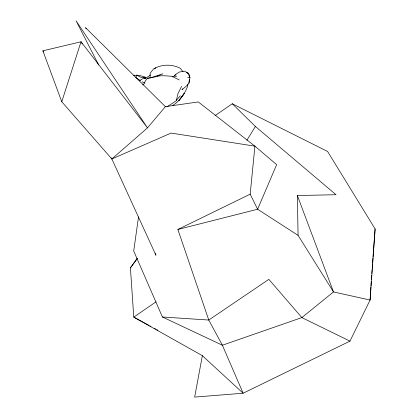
<?xml version="1.0" encoding="UTF-8"?>
<svg xmlns="http://www.w3.org/2000/svg" width="418" height="418" viewBox="0 0 418 418"><rect width="100%" height="100%" fill="white"/><g stroke="black" fill="none" stroke-linecap="round" stroke-linejoin="round"><path stroke-width="0.63" d="M370.881 287.098L370.087 300.051L349.97 341.135L243.124 393.223L194.663 397.1L202.359 355.666L133.776 317.126L130.421 267.886L137.182 258.282M370.959 285.802L371.262 281.272M215.098 115.593L232.288 103.758L327.597 151.473L375.108 228.907L370.087 300.051L333.491 291.931L298.076 235.36L257.603 209.24L250.178 194.156L254.917 146.159L198.278 101.924L165.376 106.668L147.497 127.851L111.862 158.971L155.945 255.273L155.47 253.371M371.403 279.334L371.691 275.457M371.832 273.513L372.119 269.636M372.213 268.346L372.542 263.815M372.642 262.525L372.971 258M373.065 256.704L375.108 228.907M182.671 88.736L182.018 89.813L187.692 84.911L188.936 83.208L189.344 79.477M138.525 216.921L133.708 251.004L162.414 316.99L222.392 345.231L243.124 393.223L202.359 355.666M188.936 83.208L190.002 77.539L188.617 73.416L184.469 71.112L179.139 72.089L174.165 75.616L175.91 74.864M166.829 106.919L175.847 101.041L176.396 100.289L178.084 93.329L181.584 86.38M61.765 101.746L81.014 41.774L42.892 50.818L61.765 101.746L111.862 158.971L171.087 133.076L254.917 146.159L276.653 164.64L257.603 209.24L177.864 229.472L208.765 320.047L222.392 345.231L301.853 317.586L333.491 291.931L297.376 195.535L336.035 194.72L255.377 126.435L232.288 103.758M246.897 140.26L255.377 126.435M130.421 267.886L137.25 258.716M176.396 100.289L180.341 95.774M150.402 77.92L162.848 73.782L155.773 76.802L147.711 78.182L145.636 80.397L143.646 84.473L142.616 84.844M154.603 68.96L155.82 67.753C163.506 64.121 172.676 64.429 180.221 68.233L183.011 71.713M172.765 105.477C179.709 100.916 184.746 94.045 187.598 86.291L187.515 84.379M155.987 301.864L133.776 317.126L148.656 325.23M150.527 74.979L145.913 78.093L142.815 78.657L139.137 80.831M155.82 67.753L153.615 68.897L150.156 73.181L150.031 78.119M177.864 229.472L250.178 194.156M133.697 75.621L136.67 75.146L139.716 75.553L145.041 77.006L145.934 77.79M187.698 77.717L190.002 77.539M157.225 76.259C163.861 74.859 170.215 76.792 176.804 76.228M147.711 78.182L149.163 78.239M162.414 316.99L208.765 320.047L268.863 279.349L301.853 317.586L349.97 341.135M187.536 73.338L188.617 73.416L189.281 76.416M146.054 78.344L142.585 77.189L145.589 78.27M186.224 72.377L188.617 73.416M142.13 81.834L144.968 83.093M179.223 79.911L172.091 76.421M141.697 77.691L136.67 75.146L135.881 77.581L140.364 80.617M149.801 325.852L150.945 326.474M154.383 328.344L155.527 328.966M156.672 329.588L157.816 330.215M165.376 106.668L85.544 27.656L86.134 28.816M42.892 50.818L43.592 51.921M111.162 157.873L111.862 158.971M82.32 44.015L81.014 41.774L147.497 127.851L76.123 20.9L98.705 65.009M297.376 195.535L298.076 235.36M184.411 93.209L179.035 100.414L184.411 93.209"/></g></svg>
